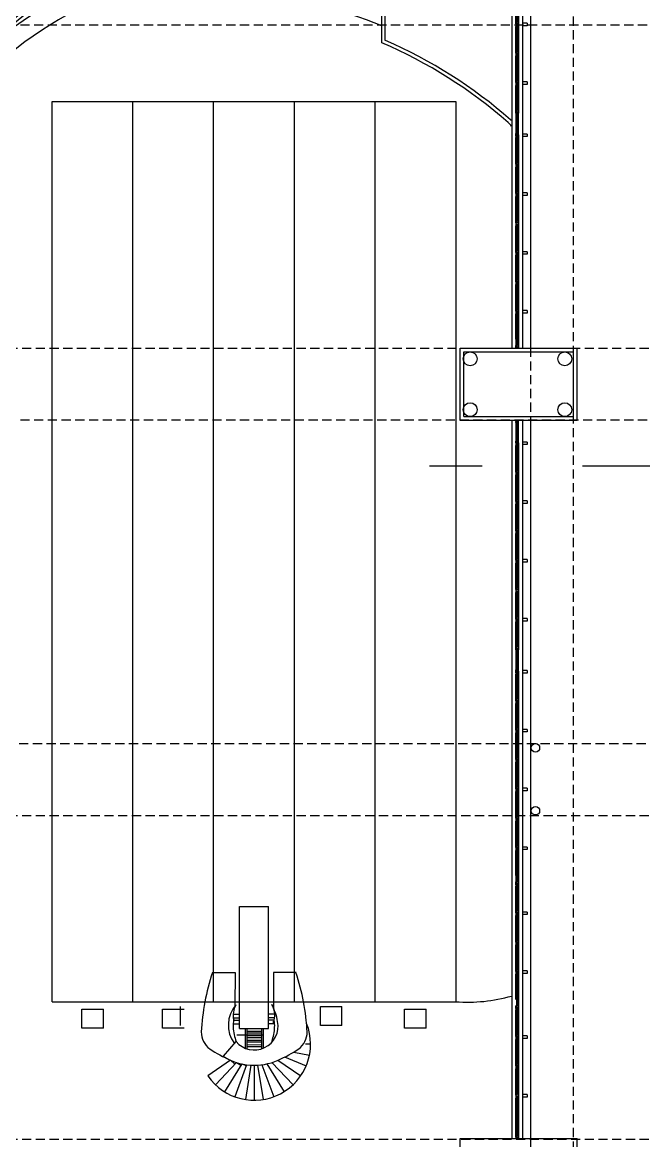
# Model space of a CAD drawing. Extents: x -30 to 1202, y 231 to 898.
# Drawn here: x 405.35 to 422.6, y 393.97 to 425.03 of the extents above; entities that cross this region are included whole.
import ezdxf

# ---------------------------------------------------------------- set-up
doc = ezdxf.new("R2010")
doc.units = 0
doc.header["$LTSCALE"] = 0.04
doc.linetypes.add('DASHED2', pattern=[9.525, 6.35, -3.175])
for name, color, linetype in [('0.1', 1, 'CONTINUOUS'), ('0.2', 2, 'CONTINUOUS'), ('0.3', 3, 'CONTINUOUS'), ('0.5', 5, 'CONTINUOUS'), ('PISO', 1, 'CONTINUOUS'), ('PISOS', 1, 'CONTINUOUS'), ('PROYECCIÓN', 2, 'DASHED2')]:
    doc.layers.add(name, color=color, linetype=linetype)

msp = doc.modelspace()

# ---------------------------------------------------------------- linework, layer by layer
at = {"layer": '0.1'}
for p, q in [((419.126, 425.765), (419.126, 424.988)), ((419.126, 424.949), (419.126, 424.172)), ((419.126, 424.133), (419.126, 423.356)), ((419.126, 423.317), (419.126, 422.54)), ((419.126, 421.904), (419.126, 422.501)), ((419.126, 421.865), (419.126, 421.088)), ((419.126, 421.049), (419.126, 420.272)), ((419.126, 420.233), (419.126, 419.456)), ((419.126, 419.417), (419.126, 418.64)), ((419.126, 418.601), (419.126, 417.823)), ((419.126, 417.785), (419.126, 417.007)), ((419.126, 416.969), (419.126, 416.016)), ((419.126, 413.354), (419.126, 413.977)), ((419.126, 413.315), (419.126, 412.538)), ((419.126, 412.499), (419.126, 411.722)), ((419.126, 411.683), (419.126, 410.906)), ((419.126, 410.867), (419.126, 410.09)), ((419.126, 410.051), (419.126, 409.274)), ((419.126, 409.235), (419.126, 408.458)), ((419.126, 408.419), (419.126, 407.642)), ((419.126, 407.006), (419.126, 407.603)), ((419.126, 406.967), (419.126, 406.19)), ((419.126, 406.151), (419.126, 405.374)), ((419.126, 405.335), (419.126, 404.558)), ((419.126, 404.519), (419.126, 403.742)), ((419.126, 403.703), (419.126, 402.926)), ((419.126, 402.887), (419.126, 402.11)), ((419.126, 402.071), (419.126, 401.118)), ((419.126, 401.08), (419.126, 400.302)), ((411.377, 397.09), (411.377, 400.474)), ((411.377, 400.474), (412.19, 400.474)), ((412.19, 397.09), (412.19, 400.474)), ((419.126, 400.264), (419.126, 399.486)), ((419.126, 399.448), (419.126, 398.67)), ((410.631, 398.638), (411.258, 398.638)), ((411.258, 398.638), (411.253, 397.709)), ((412.95, 398.638), (412.323, 398.638)), ((412.323, 398.638), (412.328, 397.649)), ((419.126, 398.632), (419.126, 397.679)), ((419.126, 397.64), (419.126, 396.863)), ((411.21, 397.483), (411.377, 397.483)), ((411.21, 397.383), (411.377, 397.383)), ((411.21, 397.217), (411.377, 397.217)), ((411.218, 397.317), (411.377, 397.317)), ((412.357, 397.483), (412.19, 397.483)), ((412.357, 397.383), (412.19, 397.383)), ((412.349, 397.317), (412.19, 397.317)), ((412.357, 397.217), (412.19, 397.217)), ((412.309, 397.265), (412.347, 397.298)), ((411.377, 397.09), (412.19, 397.09)), ((411.539, 397.09), (411.539, 396.538)), ((411.589, 397.09), (411.589, 396.52)), ((411.589, 397.014), (411.992, 397.015)), ((411.589, 396.964), (411.992, 396.965)), ((411.589, 396.889), (411.992, 396.889)), ((411.992, 397.09), (411.992, 396.52)), ((412.042, 397.09), (412.042, 396.538)), ((411.284, 396.724), (410.929, 396.318)), ((411.589, 396.839), (411.992, 396.839)), ((411.589, 396.763), (411.992, 396.764)), ((411.589, 396.713), (411.992, 396.714)), ((411.589, 396.637), (411.992, 396.638)), ((411.589, 396.587), (411.992, 396.588)), ((413.216, 396.656), (413.354, 396.656)), ((419.126, 396.824), (419.126, 396.047)), ((412.63, 396.303), (413.231, 396.05)), ((412.891, 396.433), (413.323, 396.346)), ((411.134, 396.206), (410.501, 395.772)), ((411.3, 396.142), (410.712, 395.525)), ((411.445, 396.102), (410.962, 395.331)), ((411.134, 396.206), (411.253, 396.093)), ((411.578, 396.079), (411.251, 395.189)), ((411.3, 396.142), (411.422, 396.066)), ((411.445, 396.102), (411.57, 396.056)), ((411.697, 396.067), (411.545, 395.112)), ((411.791, 396.064), (411.791, 395.093)), ((411.884, 396.067), (412.036, 395.112)), ((412.003, 396.078), (412.33, 395.189)), ((412.137, 396.102), (412.62, 395.331)), ((412.281, 396.141), (412.87, 395.525)), ((412.447, 396.206), (413.08, 395.772)), ((419.126, 396.008), (419.126, 395.231)), ((419.126, 395.192), (419.126, 394.066))]:
    msp.add_line(p, q, dxfattribs=at)
for centre, radius, start, end in [((416.574, 396.66), 6.263, 161.5899, 176.9829), ((407.007, 396.66), 6.263, 3.0171, 18.4101), ((411.929, 397.18), 0.858, 139.0231, 216.3753), ((411.783, 397.456), 0.578, 150.2097, 192.8532), ((411.783, 397.456), 0.578, 345.9316, 31.0214), ((410.817, 396.99), 1.649, 10.0658, 27.5716), ((411.791, 396.656), 1.563, 214.417, 21.4921), ((412.193, 397.155), 0.989, 169.9705, 193.9852), ((411.791, 396.656), 0.8, 135.4611, 136.9786), ((411.791, 397.151), 0.662, 220.165, 11.0971), ((411.791, 396.656), 0.8, 45.0888, 49.5902), ((411.369, 397.149), 0.989, 346.8305, 9.6732), ((410.907, 396.99), 0.588, 180, 233.4202), ((415.873, 398.03), 4.771, 193.5055, 195.8931), ((407.678, 397.972), 4.771, 344.9226, 347.3102), ((412.674, 396.99), 0.588, 306.5798, 0), ((405.571, 397.301), 6.738, 354.9454, 355.1476), ((412.508, 399.436), 3.51, 236.2245, 246.8301), ((411.791, 397.657), 1.593, 237.2472, 294.5944), ((411.073, 399.436), 3.51, 293.1699, 303.7755)]:
    msp.add_arc(centre, radius, start, end, dxfattribs=at)
at = {"layer": '0.2'}
for p, q in [((419.238, 429.203), (419.238, 415.977)), ((419.458, 429.423), (419.458, 415.977)), ((418.938, 428.875), (418.938, 415.977)), ((419.049, 426.271), (419.049, 416.055)), ((419.049, 425.027), (419.049, 425.726)), ((419.068, 425.726), (419.068, 425.027)), ((419.087, 425.726), (419.087, 425.027)), ((419.049, 424.211), (419.049, 424.91)), ((419.068, 424.91), (419.068, 424.211)), ((419.087, 424.91), (419.087, 424.211)), ((419.049, 423.395), (419.049, 424.094)), ((419.068, 424.094), (419.068, 423.395)), ((419.087, 424.094), (419.087, 423.395)), ((419.049, 422.579), (419.049, 423.278)), ((419.068, 423.278), (419.068, 422.579)), ((419.087, 423.278), (419.087, 422.579)), ((419.049, 422.462), (419.049, 421.942)), ((419.068, 422.462), (419.068, 421.942)), ((419.087, 422.462), (419.087, 421.942)), ((419.049, 421.126), (419.049, 421.826)), ((419.068, 421.826), (419.068, 421.126)), ((419.087, 421.826), (419.087, 421.126)), ((419.049, 420.31), (419.049, 421.01)), ((419.068, 421.01), (419.068, 420.31)), ((419.087, 421.01), (419.087, 420.31)), ((419.049, 419.494), (419.049, 420.194)), ((419.068, 420.194), (419.068, 419.494)), ((419.087, 420.194), (419.087, 419.494)), ((419.049, 418.678), (419.049, 419.378)), ((419.068, 419.378), (419.068, 418.678)), ((419.087, 419.378), (419.087, 418.678)), ((419.049, 417.862), (419.049, 418.562)), ((419.068, 418.562), (419.068, 417.862)), ((419.087, 418.562), (419.087, 417.862)), ((419.049, 417.046), (419.049, 417.746)), ((419.068, 417.746), (419.068, 417.046)), ((419.087, 417.746), (419.087, 417.046)), ((419.049, 416.23), (419.049, 416.93)), ((419.068, 416.93), (419.068, 416.055)), ((419.087, 416.93), (419.087, 416.055)), ((418.938, 413.977), (418.938, 394.028)), ((419.238, 413.977), (419.238, 394.028)), ((419.458, 413.977), (419.458, 394.028)), ((419.049, 413.913), (419.049, 413.393)), ((419.049, 413.913), (419.049, 413.225)), ((419.068, 413.913), (419.068, 413.393)), ((419.087, 413.913), (419.087, 413.393)), ((419.049, 412.577), (419.049, 413.276)), ((419.068, 413.276), (419.068, 412.577)), ((419.087, 413.276), (419.087, 412.577)), ((419.049, 411.761), (419.049, 412.46)), ((419.068, 412.46), (419.068, 411.761)), ((419.087, 412.46), (419.087, 411.761)), ((419.049, 410.945), (419.049, 411.644)), ((419.068, 411.644), (419.068, 410.945)), ((419.087, 411.644), (419.087, 410.945)), ((419.049, 411.373), (419.049, 401.157)), ((419.049, 410.129), (419.049, 410.828)), ((419.068, 410.828), (419.068, 410.129)), ((419.087, 410.828), (419.087, 410.129)), ((419.049, 409.313), (419.049, 410.012)), ((419.068, 410.012), (419.068, 409.313)), ((419.087, 410.012), (419.087, 409.313)), ((419.049, 408.497), (419.049, 409.196)), ((419.068, 409.196), (419.068, 408.497)), ((419.087, 409.196), (419.087, 408.497)), ((419.049, 407.681), (419.049, 408.38)), ((419.068, 408.38), (419.068, 407.681)), ((419.087, 408.38), (419.087, 407.681)), ((419.049, 407.564), (419.049, 407.045)), ((419.068, 407.564), (419.068, 407.045)), ((419.087, 407.564), (419.087, 407.045)), ((419.049, 406.229), (419.049, 406.928)), ((419.068, 406.928), (419.068, 406.229)), ((419.087, 406.928), (419.087, 406.229)), ((419.049, 405.413), (419.049, 406.112)), ((419.068, 406.112), (419.068, 405.413)), ((419.087, 406.112), (419.087, 405.413)), ((419.049, 404.597), (419.049, 405.296)), ((419.068, 405.296), (419.068, 404.597)), ((419.087, 405.296), (419.087, 404.597)), ((419.049, 403.78), (419.049, 404.48)), ((419.068, 404.48), (419.068, 403.78)), ((419.087, 404.48), (419.087, 403.78)), ((419.049, 402.964), (419.049, 403.664)), ((419.068, 403.664), (419.068, 402.964)), ((419.087, 403.664), (419.087, 402.964)), ((419.049, 402.148), (419.049, 402.848)), ((419.068, 402.848), (419.068, 402.148)), ((419.087, 402.848), (419.087, 402.148)), ((419.049, 401.332), (419.049, 402.032)), ((419.068, 402.032), (419.068, 401.157)), ((419.087, 402.032), (419.087, 401.157)), ((419.049, 400.341), (419.049, 401.041)), ((419.068, 401.041), (419.068, 400.341)), ((419.087, 401.041), (419.087, 400.341)), ((419.049, 399.525), (419.049, 400.225)), ((419.068, 400.225), (419.068, 399.525)), ((419.087, 400.225), (419.087, 399.525)), ((419.049, 398.709), (419.049, 399.409)), ((419.068, 399.409), (419.068, 398.709)), ((419.087, 399.409), (419.087, 398.709)), ((419.049, 397.893), (419.049, 398.593)), ((419.068, 398.593), (419.068, 397.718)), ((419.087, 398.593), (419.087, 397.718)), ((419.049, 396.902), (419.049, 397.601)), ((419.068, 397.601), (419.068, 396.902)), ((419.087, 397.601), (419.087, 396.902)), ((419.049, 396.086), (419.049, 396.785)), ((419.068, 396.785), (419.068, 396.086)), ((419.087, 396.785), (419.087, 396.086)), ((419.049, 395.27), (419.049, 395.969)), ((419.068, 395.969), (419.068, 395.27)), ((419.087, 395.969), (419.087, 395.27)), ((419.049, 394.105), (419.049, 395.153)), ((419.068, 395.153), (419.068, 394.105)), ((419.087, 395.153), (419.087, 394.105))]:
    msp.add_line(p, q, dxfattribs=at)
for radius, start in [(18.032, 101.7061), (17.932, 100.048)]:
    msp.add_arc((416.604, 411.219), radius, start, 146.9817, dxfattribs=at)
at = {"layer": '0.3'}
for p, q in [((419.087, 425.027), (419.049, 425.027)), ((419.049, 424.988), (419.049, 425.027)), ((419.126, 424.988), (419.049, 424.988)), ((419.049, 424.988), (419.049, 424.949)), ((419.049, 424.988), (419.049, 424.949)), ((419.126, 424.949), (419.049, 424.949)), ((419.049, 424.949), (419.049, 424.91)), ((419.087, 424.91), (419.049, 424.91)), ((419.087, 424.988), (419.087, 425.027)), ((419.087, 424.949), (419.087, 424.91)), ((419.126, 424.988), (419.126, 424.949)), ((419.087, 424.211), (419.049, 424.211)), ((419.049, 424.172), (419.049, 424.211)), ((419.087, 424.172), (419.087, 424.211)), ((419.126, 424.172), (419.049, 424.172)), ((419.049, 424.172), (419.049, 424.133)), ((419.049, 424.172), (419.049, 424.133)), ((419.126, 424.133), (419.049, 424.133)), ((419.049, 424.133), (419.049, 424.094)), ((419.087, 424.094), (419.049, 424.094)), ((419.087, 424.133), (419.087, 424.094)), ((419.126, 424.172), (419.126, 424.133)), ((419.087, 423.395), (419.049, 423.395)), ((419.049, 423.356), (419.049, 423.395)), ((419.126, 423.356), (419.049, 423.356)), ((419.049, 423.356), (419.049, 423.317)), ((419.049, 423.356), (419.049, 423.317)), ((419.126, 423.317), (419.049, 423.317)), ((419.049, 423.317), (419.049, 423.278)), ((419.087, 423.278), (419.049, 423.278)), ((419.087, 423.356), (419.087, 423.395)), ((419.087, 423.317), (419.087, 423.278)), ((419.126, 423.356), (419.126, 423.317)), ((419.087, 422.579), (419.049, 422.579)), ((419.049, 422.54), (419.049, 422.579)), ((419.049, 422.54), (419.049, 422.501)), ((419.049, 422.501), (419.049, 422.54)), ((419.049, 422.54), (419.126, 422.54)), ((419.126, 422.501), (419.049, 422.501)), ((419.049, 422.501), (419.049, 422.462)), ((419.087, 422.462), (419.049, 422.462)), ((419.087, 422.54), (419.087, 422.579)), ((419.087, 422.501), (419.087, 422.462)), ((419.126, 422.54), (419.126, 422.501)), ((419.126, 422.501), (419.126, 422.54)), ((419.087, 421.942), (419.049, 421.942)), ((419.049, 421.904), (419.049, 421.942)), ((419.049, 421.904), (419.049, 421.865)), ((419.049, 421.865), (419.049, 421.904)), ((419.049, 421.904), (419.126, 421.904)), ((419.126, 421.865), (419.049, 421.865)), ((419.049, 421.865), (419.049, 421.826)), ((419.087, 421.826), (419.049, 421.826)), ((419.087, 421.904), (419.087, 421.942)), ((419.087, 421.865), (419.087, 421.826)), ((419.126, 421.904), (419.126, 421.865)), ((419.126, 421.865), (419.126, 421.904)), ((419.087, 421.126), (419.049, 421.126)), ((419.049, 421.088), (419.049, 421.126)), ((419.087, 421.088), (419.087, 421.126)), ((419.126, 421.088), (419.049, 421.088)), ((419.049, 421.088), (419.049, 421.049)), ((419.049, 421.088), (419.049, 421.049)), ((419.126, 421.049), (419.049, 421.049)), ((419.049, 421.049), (419.049, 421.01)), ((419.087, 421.01), (419.049, 421.01)), ((419.087, 421.049), (419.087, 421.01)), ((419.126, 421.088), (419.126, 421.049)), ((419.087, 420.31), (419.049, 420.31)), ((419.049, 420.272), (419.049, 420.31)), ((419.126, 420.272), (419.049, 420.272)), ((419.049, 420.272), (419.049, 420.233)), ((419.049, 420.272), (419.049, 420.233)), ((419.126, 420.233), (419.049, 420.233)), ((419.049, 420.233), (419.049, 420.194)), ((419.087, 420.194), (419.049, 420.194)), ((419.087, 420.272), (419.087, 420.31)), ((419.087, 420.233), (419.087, 420.194)), ((419.126, 420.272), (419.126, 420.233)), ((419.087, 419.494), (419.049, 419.494)), ((419.049, 419.456), (419.049, 419.494)), ((419.126, 419.456), (419.049, 419.456)), ((419.049, 419.456), (419.049, 419.417)), ((419.049, 419.456), (419.049, 419.417)), ((419.126, 419.417), (419.049, 419.417)), ((419.049, 419.417), (419.049, 419.378)), ((419.087, 419.378), (419.049, 419.378)), ((419.087, 419.456), (419.087, 419.494)), ((419.087, 419.417), (419.087, 419.378)), ((419.126, 419.456), (419.126, 419.417)), ((419.087, 418.678), (419.049, 418.678)), ((419.049, 418.64), (419.049, 418.678)), ((419.126, 418.64), (419.049, 418.64)), ((419.049, 418.64), (419.049, 418.601)), ((419.049, 418.64), (419.049, 418.601)), ((419.087, 418.64), (419.087, 418.678)), ((419.126, 418.64), (419.126, 418.601)), ((419.126, 418.601), (419.049, 418.601)), ((419.049, 418.601), (419.049, 418.562)), ((419.087, 418.562), (419.049, 418.562)), ((419.087, 418.601), (419.087, 418.562)), ((419.087, 417.862), (419.049, 417.862)), ((419.049, 417.823), (419.049, 417.862)), ((419.126, 417.823), (419.049, 417.823)), ((419.049, 417.823), (419.049, 417.785)), ((419.049, 417.823), (419.049, 417.785)), ((419.126, 417.785), (419.049, 417.785)), ((419.049, 417.785), (419.049, 417.746)), ((419.087, 417.746), (419.049, 417.746)), ((419.087, 417.823), (419.087, 417.862)), ((419.087, 417.785), (419.087, 417.746)), ((419.126, 417.823), (419.126, 417.785)), ((419.087, 417.046), (419.049, 417.046)), ((419.049, 417.007), (419.049, 417.046)), ((419.126, 417.007), (419.049, 417.007)), ((419.049, 417.007), (419.049, 416.969)), ((419.049, 417.007), (419.049, 416.969)), ((419.126, 416.969), (419.049, 416.969)), ((419.049, 416.969), (419.049, 416.93)), ((419.087, 416.93), (419.049, 416.93)), ((419.087, 417.007), (419.087, 417.046)), ((419.087, 416.969), (419.087, 416.93)), ((419.126, 417.007), (419.126, 416.969)), ((419.087, 416.055), (419.049, 416.055)), ((419.049, 416.016), (419.049, 416.055)), ((419.049, 416.016), (419.049, 415.977)), ((419.049, 415.977), (419.049, 416.016)), ((419.049, 416.016), (419.126, 416.016)), ((419.126, 415.977), (419.049, 415.977)), ((419.087, 416.016), (419.087, 416.055)), ((419.126, 416.016), (419.126, 415.977)), ((419.126, 415.977), (419.126, 416.016)), ((419.049, 413.977), (419.049, 413.945)), ((419.12, 413.945), (419.12, 413.977)), ((419.049, 413.945), (419.12, 413.945)), ((419.049, 413.913), (419.049, 413.945)), ((419.049, 413.913), (419.087, 413.913)), ((419.087, 413.913), (419.087, 413.945)), ((419.087, 413.393), (419.049, 413.393)), ((419.049, 413.354), (419.049, 413.393)), ((419.126, 413.354), (419.049, 413.354)), ((419.049, 413.354), (419.049, 413.315)), ((419.087, 413.354), (419.087, 413.393)), ((419.126, 413.354), (419.126, 413.315)), ((419.126, 413.315), (419.049, 413.315)), ((419.049, 413.315), (419.049, 413.276)), ((419.087, 413.276), (419.049, 413.276)), ((419.087, 413.315), (419.087, 413.276)), ((419.087, 412.577), (419.049, 412.577)), ((419.049, 412.538), (419.049, 412.577)), ((419.126, 412.538), (419.049, 412.538)), ((419.049, 412.538), (419.049, 412.499)), ((419.049, 412.538), (419.049, 412.499)), ((419.126, 412.499), (419.049, 412.499)), ((419.049, 412.499), (419.049, 412.46)), ((419.087, 412.46), (419.049, 412.46)), ((419.087, 412.538), (419.087, 412.577)), ((419.087, 412.499), (419.087, 412.46)), ((419.126, 412.538), (419.126, 412.499)), ((419.087, 411.761), (419.049, 411.761)), ((419.049, 411.722), (419.049, 411.761)), ((419.126, 411.722), (419.049, 411.722)), ((419.049, 411.722), (419.049, 411.683)), ((419.049, 411.722), (419.049, 411.683)), ((419.126, 411.683), (419.049, 411.683)), ((419.049, 411.683), (419.049, 411.644)), ((419.087, 411.644), (419.049, 411.644)), ((419.087, 411.722), (419.087, 411.761)), ((419.087, 411.683), (419.087, 411.644)), ((419.126, 411.722), (419.126, 411.683)), ((419.087, 410.945), (419.049, 410.945)), ((419.049, 410.906), (419.049, 410.945)), ((419.126, 410.906), (419.049, 410.906)), ((419.049, 410.906), (419.049, 410.867)), ((419.049, 410.906), (419.049, 410.867)), ((419.126, 410.867), (419.049, 410.867)), ((419.049, 410.867), (419.049, 410.828)), ((419.087, 410.906), (419.087, 410.945)), ((419.087, 410.867), (419.087, 410.828)), ((419.126, 410.906), (419.126, 410.867)), ((419.087, 410.828), (419.049, 410.828)), ((419.087, 410.129), (419.049, 410.129)), ((419.049, 410.09), (419.049, 410.129)), ((419.126, 410.09), (419.049, 410.09)), ((419.049, 410.09), (419.049, 410.051)), ((419.049, 410.09), (419.049, 410.051)), ((419.126, 410.051), (419.049, 410.051)), ((419.049, 410.051), (419.049, 410.012)), ((419.087, 410.012), (419.049, 410.012)), ((419.087, 410.09), (419.087, 410.129)), ((419.087, 410.051), (419.087, 410.012)), ((419.126, 410.09), (419.126, 410.051)), ((419.087, 409.313), (419.049, 409.313)), ((419.049, 409.274), (419.049, 409.313)), ((419.087, 409.274), (419.087, 409.313)), ((419.126, 409.274), (419.049, 409.274)), ((419.049, 409.274), (419.049, 409.235)), ((419.049, 409.274), (419.049, 409.235)), ((419.126, 409.235), (419.049, 409.235)), ((419.049, 409.235), (419.049, 409.196)), ((419.087, 409.196), (419.049, 409.196)), ((419.087, 409.235), (419.087, 409.196)), ((419.126, 409.274), (419.126, 409.235)), ((419.087, 408.497), (419.049, 408.497)), ((419.049, 408.458), (419.049, 408.497)), ((419.126, 408.458), (419.049, 408.458)), ((419.049, 408.458), (419.049, 408.419)), ((419.049, 408.458), (419.049, 408.419)), ((419.126, 408.419), (419.049, 408.419)), ((419.049, 408.419), (419.049, 408.38)), ((419.087, 408.38), (419.049, 408.38)), ((419.087, 408.458), (419.087, 408.497)), ((419.087, 408.419), (419.087, 408.38)), ((419.126, 408.458), (419.126, 408.419)), ((419.087, 407.681), (419.049, 407.681)), ((419.049, 407.642), (419.049, 407.681)), ((419.049, 407.642), (419.049, 407.603)), ((419.049, 407.603), (419.049, 407.642)), ((419.049, 407.642), (419.126, 407.642)), ((419.126, 407.603), (419.049, 407.603)), ((419.049, 407.603), (419.049, 407.564)), ((419.087, 407.564), (419.049, 407.564)), ((419.087, 407.642), (419.087, 407.681)), ((419.087, 407.603), (419.087, 407.564)), ((419.126, 407.642), (419.126, 407.603)), ((419.126, 407.603), (419.126, 407.642)), ((419.087, 407.045), (419.049, 407.045)), ((419.049, 407.006), (419.049, 407.045)), ((419.049, 407.006), (419.049, 406.967)), ((419.049, 406.967), (419.049, 407.006)), ((419.049, 407.006), (419.126, 407.006)), ((419.126, 406.967), (419.049, 406.967)), ((419.049, 406.967), (419.049, 406.928)), ((419.087, 406.928), (419.049, 406.928)), ((419.087, 407.006), (419.087, 407.045)), ((419.087, 406.967), (419.087, 406.928)), ((419.126, 407.006), (419.126, 406.967)), ((419.126, 406.967), (419.126, 407.006)), ((419.087, 406.229), (419.049, 406.229)), ((419.049, 406.19), (419.049, 406.229)), ((419.087, 406.19), (419.087, 406.229)), ((419.126, 406.19), (419.049, 406.19)), ((419.049, 406.19), (419.049, 406.151)), ((419.049, 406.19), (419.049, 406.151)), ((419.126, 406.151), (419.049, 406.151)), ((419.049, 406.151), (419.049, 406.112)), ((419.087, 406.112), (419.049, 406.112)), ((419.087, 406.151), (419.087, 406.112)), ((419.126, 406.19), (419.126, 406.151)), ((419.087, 405.413), (419.049, 405.413)), ((419.049, 405.374), (419.049, 405.413)), ((419.126, 405.374), (419.049, 405.374)), ((419.049, 405.374), (419.049, 405.335)), ((419.049, 405.374), (419.049, 405.335)), ((419.126, 405.335), (419.049, 405.335)), ((419.049, 405.335), (419.049, 405.296)), ((419.087, 405.296), (419.049, 405.296)), ((419.087, 405.374), (419.087, 405.413)), ((419.087, 405.335), (419.087, 405.296)), ((419.126, 405.374), (419.126, 405.335)), ((419.087, 404.597), (419.049, 404.597)), ((419.049, 404.558), (419.049, 404.597)), ((419.126, 404.558), (419.049, 404.558)), ((419.049, 404.558), (419.049, 404.519)), ((419.049, 404.558), (419.049, 404.519)), ((419.126, 404.519), (419.049, 404.519)), ((419.049, 404.519), (419.049, 404.48)), ((419.087, 404.48), (419.049, 404.48)), ((419.087, 404.558), (419.087, 404.597)), ((419.087, 404.519), (419.087, 404.48)), ((419.126, 404.558), (419.126, 404.519)), ((419.087, 403.78), (419.049, 403.78)), ((419.049, 403.742), (419.049, 403.78)), ((419.126, 403.742), (419.049, 403.742)), ((419.049, 403.742), (419.049, 403.703)), ((419.049, 403.742), (419.049, 403.703)), ((419.087, 403.742), (419.087, 403.78)), ((419.126, 403.742), (419.126, 403.703)), ((419.126, 403.703), (419.049, 403.703)), ((419.049, 403.703), (419.049, 403.664)), ((419.087, 403.664), (419.049, 403.664)), ((419.087, 403.703), (419.087, 403.664)), ((419.087, 402.964), (419.049, 402.964)), ((419.049, 402.926), (419.049, 402.964)), ((419.126, 402.926), (419.049, 402.926)), ((419.049, 402.926), (419.049, 402.887)), ((419.049, 402.926), (419.049, 402.887)), ((419.126, 402.887), (419.049, 402.887)), ((419.049, 402.887), (419.049, 402.848)), ((419.087, 402.848), (419.049, 402.848)), ((419.087, 402.926), (419.087, 402.964)), ((419.087, 402.887), (419.087, 402.848)), ((419.126, 402.926), (419.126, 402.887)), ((419.087, 402.148), (419.049, 402.148)), ((419.049, 402.11), (419.049, 402.148)), ((419.126, 402.11), (419.049, 402.11)), ((419.049, 402.11), (419.049, 402.071)), ((419.049, 402.11), (419.049, 402.071)), ((419.126, 402.071), (419.049, 402.071)), ((419.049, 402.071), (419.049, 402.032)), ((419.087, 402.032), (419.049, 402.032)), ((419.087, 402.11), (419.087, 402.148)), ((419.087, 402.071), (419.087, 402.032)), ((419.126, 402.11), (419.126, 402.071)), ((419.087, 401.157), (419.049, 401.157)), ((419.049, 401.118), (419.049, 401.157)), ((419.049, 401.118), (419.049, 401.08)), ((419.049, 401.08), (419.049, 401.118)), ((419.049, 401.118), (419.126, 401.118)), ((419.126, 401.08), (419.049, 401.08)), ((419.049, 401.08), (419.049, 401.041)), ((419.087, 401.041), (419.049, 401.041)), ((419.087, 401.118), (419.087, 401.157)), ((419.087, 401.08), (419.087, 401.041)), ((419.126, 401.118), (419.126, 401.08)), ((419.126, 401.08), (419.126, 401.118)), ((419.087, 400.341), (419.049, 400.341)), ((419.049, 400.302), (419.049, 400.341)), ((419.126, 400.302), (419.049, 400.302)), ((419.049, 400.302), (419.049, 400.264)), ((419.049, 400.302), (419.049, 400.264)), ((419.087, 400.302), (419.087, 400.341)), ((419.126, 400.302), (419.126, 400.264)), ((419.126, 400.264), (419.049, 400.264)), ((419.049, 400.264), (419.049, 400.225)), ((419.087, 400.225), (419.049, 400.225)), ((419.087, 400.264), (419.087, 400.225)), ((419.087, 399.525), (419.049, 399.525)), ((419.049, 399.486), (419.049, 399.525)), ((419.126, 399.486), (419.049, 399.486)), ((419.049, 399.486), (419.049, 399.448)), ((419.049, 399.486), (419.049, 399.448)), ((419.126, 399.448), (419.049, 399.448)), ((419.049, 399.448), (419.049, 399.409)), ((419.087, 399.409), (419.049, 399.409)), ((419.087, 399.486), (419.087, 399.525)), ((419.087, 399.448), (419.087, 399.409)), ((419.126, 399.486), (419.126, 399.448)), ((419.087, 398.709), (419.049, 398.709)), ((419.049, 398.67), (419.049, 398.709)), ((419.126, 398.67), (419.049, 398.67)), ((419.049, 398.67), (419.049, 398.632)), ((419.049, 398.67), (419.049, 398.632)), ((419.126, 398.632), (419.049, 398.632)), ((419.049, 398.632), (419.049, 398.593)), ((419.087, 398.593), (419.049, 398.593)), ((419.087, 398.67), (419.087, 398.709)), ((419.087, 398.632), (419.087, 398.593)), ((419.126, 398.67), (419.126, 398.632)), ((419.087, 397.718), (419.049, 397.718)), ((419.049, 397.679), (419.049, 397.718)), ((419.049, 397.679), (419.049, 397.64)), ((419.049, 397.64), (419.049, 397.679)), ((419.049, 397.679), (419.126, 397.679)), ((419.126, 397.64), (419.049, 397.64)), ((419.049, 397.64), (419.049, 397.601)), ((419.087, 397.601), (419.049, 397.601)), ((419.087, 397.679), (419.087, 397.718)), ((419.087, 397.64), (419.087, 397.601)), ((419.126, 397.679), (419.126, 397.64)), ((419.126, 397.64), (419.126, 397.679)), ((419.087, 396.902), (419.049, 396.902)), ((419.049, 396.863), (419.049, 396.902)), ((419.087, 396.863), (419.087, 396.902)), ((419.126, 396.863), (419.049, 396.863)), ((419.049, 396.863), (419.049, 396.824)), ((419.049, 396.863), (419.049, 396.824)), ((419.126, 396.824), (419.049, 396.824)), ((419.049, 396.824), (419.049, 396.785)), ((419.087, 396.785), (419.049, 396.785)), ((419.087, 396.824), (419.087, 396.785)), ((419.126, 396.863), (419.126, 396.824)), ((419.087, 396.086), (419.049, 396.086)), ((419.049, 396.047), (419.049, 396.086)), ((419.126, 396.047), (419.049, 396.047)), ((419.049, 396.047), (419.049, 396.008)), ((419.049, 396.047), (419.049, 396.008)), ((419.126, 396.008), (419.049, 396.008)), ((419.049, 396.008), (419.049, 395.969)), ((419.087, 395.969), (419.049, 395.969)), ((419.087, 396.047), (419.087, 396.086)), ((419.087, 396.008), (419.087, 395.969)), ((419.126, 396.047), (419.126, 396.008)), ((419.087, 395.27), (419.049, 395.27)), ((419.049, 395.231), (419.049, 395.27)), ((419.126, 395.231), (419.049, 395.231)), ((419.049, 395.231), (419.049, 395.192)), ((419.049, 395.231), (419.049, 395.192)), ((419.126, 395.192), (419.049, 395.192)), ((419.049, 395.192), (419.049, 395.153)), ((419.087, 395.153), (419.049, 395.153)), ((419.087, 395.231), (419.087, 395.27)), ((419.087, 395.192), (419.087, 395.153)), ((419.126, 395.231), (419.126, 395.192)), ((419.087, 394.105), (419.049, 394.105)), ((419.049, 394.066), (419.049, 394.105)), ((419.087, 394.066), (419.087, 394.105)), ((419.126, 394.066), (419.049, 394.066)), ((419.049, 394.066), (419.049, 394.028)), ((419.049, 394.066), (419.049, 394.028)), ((419.126, 394.028), (419.049, 394.028)), ((419.126, 394.066), (419.126, 394.028))]:
    msp.add_line(p, q, dxfattribs=at)
for centre, radius, start, end in [((401.278, 405.805), 24.059, 42.7768, 43.1133), ((401.263, 405.8), 24.173, 43.0154, 43.1257)]:
    msp.add_arc(centre, radius, start, end, dxfattribs=at)
at = {"layer": '0.5'}
for p, q in [((419.368, 425.004), (419.238, 425.004)), ((419.238, 425.004), (419.238, 424.933)), ((419.368, 424.933), (419.238, 424.933)), ((419.368, 425.004), (419.368, 424.933)), ((419.368, 423.371), (419.238, 423.371)), ((419.238, 423.371), (419.238, 423.3)), ((419.368, 423.3), (419.238, 423.3)), ((419.368, 423.371), (419.368, 423.3)), ((419.368, 421.923), (419.238, 421.923)), ((419.238, 421.923), (419.238, 421.853)), ((419.368, 421.853), (419.238, 421.853)), ((419.368, 421.923), (419.368, 421.853)), ((419.368, 420.29), (419.238, 420.29)), ((419.238, 420.29), (419.238, 420.219)), ((419.368, 420.219), (419.238, 420.219)), ((419.368, 420.29), (419.368, 420.219)), ((419.368, 418.657), (419.238, 418.657)), ((419.238, 418.657), (419.238, 418.586)), ((419.368, 418.657), (419.368, 418.586)), ((419.368, 418.586), (419.238, 418.586)), ((419.368, 417.024), (419.238, 417.024)), ((419.238, 417.024), (419.238, 416.953)), ((419.368, 416.953), (419.238, 416.953)), ((419.368, 417.024), (419.368, 416.953)), ((417.51, 413.977), (417.51, 415.977)), ((417.51, 415.977), (420.689, 415.977)), ((417.611, 414.079), (417.611, 415.876)), ((417.611, 415.876), (420.652, 415.876)), ((420.652, 414.079), (420.652, 415.876)), ((420.753, 413.977), (420.753, 415.977)), ((417.51, 413.977), (420.753, 413.977)), ((417.611, 414.079), (420.652, 414.079)), ((419.368, 413.372), (419.238, 413.372)), ((419.238, 413.372), (419.238, 413.302)), ((419.368, 413.372), (419.368, 413.302)), ((419.368, 413.302), (419.238, 413.302)), ((419.368, 411.739), (419.238, 411.739)), ((419.238, 411.739), (419.238, 411.668)), ((419.368, 411.668), (419.238, 411.668)), ((419.368, 411.739), (419.368, 411.668)), ((419.368, 410.106), (419.238, 410.106)), ((419.238, 410.106), (419.238, 410.035)), ((419.368, 410.035), (419.238, 410.035)), ((419.368, 410.106), (419.368, 410.035)), ((419.368, 408.473), (419.238, 408.473)), ((419.238, 408.473), (419.238, 408.402)), ((419.368, 408.402), (419.238, 408.402)), ((419.368, 408.473), (419.368, 408.402)), ((419.368, 407.025), (419.238, 407.025)), ((419.238, 407.025), (419.238, 406.955)), ((419.368, 406.955), (419.238, 406.955)), ((419.368, 407.025), (419.368, 406.955)), ((419.368, 405.392), (419.238, 405.392)), ((419.238, 405.392), (419.238, 405.321)), ((419.368, 405.321), (419.238, 405.321)), ((419.368, 405.392), (419.368, 405.321)), ((419.368, 403.759), (419.238, 403.759)), ((419.238, 403.759), (419.238, 403.688)), ((419.368, 403.759), (419.368, 403.688)), ((419.368, 403.688), (419.238, 403.688)), ((419.368, 402.126), (419.238, 402.126)), ((419.238, 402.126), (419.238, 402.055)), ((419.368, 402.055), (419.238, 402.055)), ((419.368, 402.126), (419.368, 402.055)), ((419.368, 400.321), (419.238, 400.321)), ((419.238, 400.321), (419.238, 400.25)), ((419.368, 400.321), (419.368, 400.25)), ((419.368, 400.25), (419.238, 400.25)), ((419.368, 398.687), (419.238, 398.687)), ((419.238, 398.687), (419.238, 398.616)), ((419.368, 398.616), (419.238, 398.616)), ((419.368, 398.687), (419.368, 398.616)), ((419.368, 396.882), (419.238, 396.882)), ((419.238, 396.882), (419.238, 396.811)), ((419.368, 396.882), (419.368, 396.811)), ((419.368, 396.811), (419.238, 396.811)), ((419.368, 395.25), (419.238, 395.25)), ((419.238, 395.25), (419.238, 395.179)), ((419.368, 395.179), (419.238, 395.179)), ((419.368, 395.25), (419.368, 395.179)), ((417.51, 392.028), (417.51, 394.028)), ((417.51, 394.028), (420.753, 394.028)), ((420.753, 392.028), (420.753, 394.028))]:
    msp.add_line(p, q, dxfattribs=at)
for centre, radius in [((417.786, 415.684), 0.192), ((420.412, 415.684), 0.192), ((417.786, 414.271), 0.192), ((420.412, 414.271), 0.192), ((419.598, 404.879), 0.117), ((419.598, 403.134), 0.117)]:
    msp.add_circle(centre, radius, dxfattribs=at)
at = {"layer": 'PISO'}
for p, q in [((415.43, 424.526), (415.43, 426.092)), ((415.33, 424.461), (415.33, 426.023)), ((406.18, 422.829), (417.386, 422.829)), ((406.18, 397.829), (406.18, 422.829)), ((408.421, 397.829), (408.421, 422.829)), ((410.663, 397.829), (410.663, 422.829)), ((412.904, 397.829), (412.904, 422.829)), ((415.145, 397.829), (415.145, 422.829)), ((415.145, 397.829), (415.145, 422.829)), ((417.386, 422.829), (417.386, 397.829)), ((406.18, 397.829), (417.386, 397.829)), ((407.001, 397.099), (407.001, 397.627)), ((407.001, 397.627), (407.601, 397.627)), ((407.601, 397.099), (407.601, 397.627)), ((409.243, 397.099), (409.243, 397.627)), ((409.243, 397.627), (409.843, 397.627)), ((409.744, 397.166), (409.744, 397.694)), ((413.627, 397.166), (413.627, 397.694)), ((413.627, 397.694), (414.227, 397.694)), ((414.227, 397.166), (414.227, 397.694)), ((415.966, 397.099), (415.966, 397.627)), ((415.966, 397.627), (416.566, 397.627)), ((416.566, 397.099), (416.566, 397.627)), ((407.601, 397.099), (407.001, 397.099)), ((409.843, 397.099), (409.243, 397.099)), ((411.307, 396.91), (412.049, 396.91)), ((414.227, 397.166), (413.627, 397.166)), ((416.566, 397.099), (415.966, 397.099))]:
    msp.add_line(p, q, dxfattribs=at)
for centre, radius, start, end in [((411.389, 416.48), 10.488, 116.9006, 142.7236), ((410.317, 412.681), 13.238, 67.7449, 99.1626), ((411.389, 416.48), 9.98, 117.0763, 142.7236), ((410.036, 412.168), 13.484, 48.8602, 66.4188), ((410.036, 412.168), 13.384, 48.8602, 66.6972), ((417.71, 402.339), 4.522, 265.8908, 285.7481)]:
    msp.add_arc(centre, radius, start, end, dxfattribs=at)
at = {"layer": 'PISOS', "color": 5}
for p, q in [((416.656, 412.707), (418.118, 412.707)), ((420.904, 412.707), (437.381, 412.707))]:
    msp.add_line(p, q, dxfattribs=at)
at = {"layer": 'PROYECCIÓN'}
for p, q in [((420.652, 376.546), (420.652, 433.288)), ((423.459, 424.952), (388.88, 424.952)), ((388.962, 415.977), (423.459, 415.977)), ((419.458, 415.991), (419.458, 413.991)), ((423.459, 413.977), (388.88, 413.977)), ((388.88, 405.003), (423.459, 405.003)), ((388.88, 405.003), (423.459, 405.003)), ((388.962, 403.003), (423.459, 403.003)), ((388.962, 394.015), (423.459, 394.015)), ((419.458, 394.028), (419.458, 392.028))]:
    msp.add_line(p, q, dxfattribs=at)

doc.saveas('drawing.dxf')
